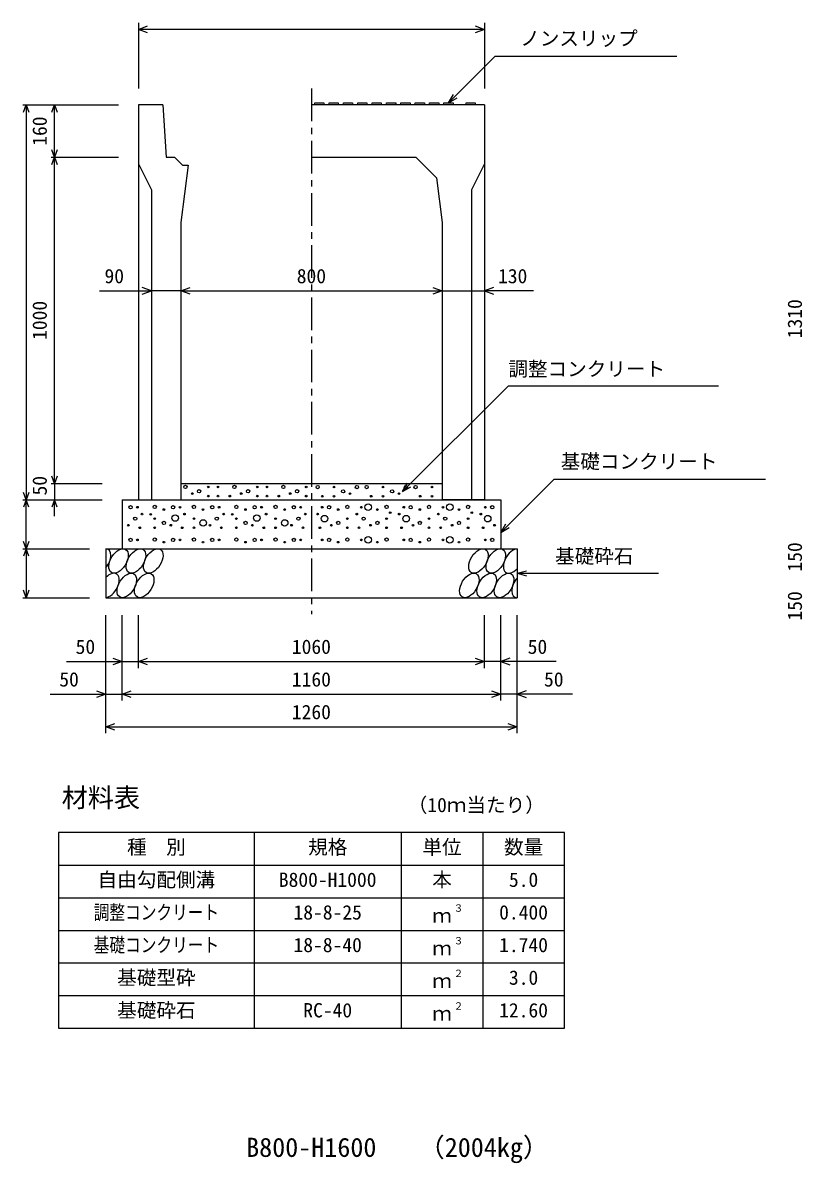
# Model space of a CAD drawing. Units: millimetres, scale not verified. Extents: x -16800 to 16800, y -5940 to 5940.
# Drawn here: x 11116 to 13503, y 32 to 3526 of the extents above; entities that cross this region are included whole.
import ezdxf
from ezdxf.enums import TextEntityAlignment as Align

# ---------------------------------------------------------------- set-up
doc = ezdxf.new("R2010")
doc.units = ezdxf.units.MM
doc.header["$LTSCALE"] = 20
doc.linetypes.add('CHAIN1', pattern=[8, 5, -1, 1, -1])
for name, color, linetype, lineweight in [('0-0_DIM', 7, 'Continuous', 25), ('0-2_HATCH', 6, 'Continuous', 25), ('0-3_HYO', 3, 'Continuous', 25), ('0-4_HYO2', 4, 'Continuous', 25), ('0-5_OUTLINE', 3, 'Continuous', 25), ('0-6_TXT', 7, 'Continuous', 25)]:
    doc.layers.add(name, color=color, linetype=linetype, lineweight=lineweight)
doc.styles.add('ＭＳ ゴシック', font='')
doc.styles.get('ＭＳ ゴシック').set_extended_font_data('MS Gothic')

msp = doc.modelspace()

# ---------------------------------------------------------------- linework, layer by layer
at = {"layer": '0-0_DIM'}
for p, q in [((11470, 3526.41), (11470, 3324.66)), ((12530, 3506.41), (11470, 3506.41)), ((12530, 3526.41), (12530, 3324.66)), ((12420, 3281.16), (12562.21, 3423.38)), ((13119.1, 3423.38), (12562.21, 3423.38)), ((12420, 3281.16), (12435, 3307.14)), ((12420, 3281.16), (12445.98, 3296.16)), ((11115.8, 3274.66), (11409.13, 3274.66)), ((11125.8, 3274.66), (11125.8, 2064.66)), ((11212.46, 3114.66), (11212.46, 3274.66)), ((11202.46, 3114.66), (11409.13, 3114.66)), ((11212.46, 2114.66), (11212.46, 3114.66)), ((11350.45, 2705.07), (11510, 2705.07)), ((11600, 2705.07), (11510, 2705.07)), ((11600, 2705.07), (12400, 2705.07)), ((12400, 2705.07), (12530, 2705.07)), ((12680.7, 2705.07), (12530, 2705.07)), ((11202.46, 2114.66), (11359.13, 2114.66)), ((11212.46, 2114.66), (11212.46, 2064.66)), ((12278.82, 2089.66), (12293.82, 2115.64)), ((12278.82, 2089.66), (12304.8, 2104.66)), ((12743.65, 2128.32), (12580, 1964.66)), ((12743.65, 2128.32), (13390.53, 2128.32)), ((11115.8, 2064.66), (11359.13, 2064.66)), ((11125.8, 1914.66), (11125.8, 2064.66)), ((11212.46, 2014.66), (11212.46, 2064.66)), ((12580, 1964.66), (12595, 1990.64)), ((12580, 1964.66), (12605.98, 1979.66)), ((11115.8, 1914.66), (11320, 1914.66)), ((11125.8, 1914.66), (11125.8, 1764.66)), ((12630, 1839.66), (12658.98, 1847.43)), ((12630, 1839.66), (13063.31, 1839.66)), ((12630, 1839.66), (12658.98, 1831.9)), ((11115.8, 1764.66), (11320, 1764.66)), ((11370, 1349.15), (11370, 1711.49)), ((11420, 1449.15), (11420, 1711.49)), ((11470, 1549.15), (11470, 1711.49)), ((12530, 1549.15), (12530, 1711.49)), ((12580, 1449.15), (12580, 1711.49)), ((12630, 1349.15), (12630, 1711.49)), ((11250, 1569.15), (11470, 1569.15)), ((11470, 1569.15), (12530, 1569.15)), ((12750, 1569.15), (12530, 1569.15)), ((11200, 1469.15), (11420, 1469.15)), ((11420, 1469.15), (12580, 1469.15)), ((12800, 1469.15), (12580, 1469.15)), ((11370, 1369.15), (12630, 1369.15))]:
    msp.add_line(p, q, dxfattribs=at)
at = {"layer": '0-0_DIM', "linetype": 'CHAIN1'}
msp.add_line((12000, 3324.66), (12000, 1714.66), dxfattribs=at)
at = {"layer": '0-0_DIM'}
for points in [[(11498.23, 3496.14), (11470.04, 3506.41), (11498.23, 3516.67)], [(12501.85, 3516.67), (12530.04, 3506.41), (12501.85, 3496.14)], [(11117.59, 3252.11), (11125.8, 3274.66), (11134.01, 3252.11)], [(11204.26, 3252.11), (11212.46, 3274.66), (11220.67, 3252.11)], [(11220.67, 3137.22), (11212.46, 3114.66), (11204.26, 3137.22)], [(11204.26, 3092.11), (11212.46, 3114.66), (11220.67, 3092.11)], [(11481.81, 2694.81), (11510, 2705.07), (11481.81, 2715.34)], [(11628.19, 2694.81), (11600, 2705.07), (11628.19, 2715.34)], [(12371.81, 2715.34), (12400, 2705.07), (12371.81, 2694.81)], [(12558.19, 2715.34), (12530, 2705.07), (12558.19, 2694.81)], [(12278.82, 2089.66), (12603.29, 2414.13), (13246.84, 2414.13)], [(11220.67, 2137.22), (11212.46, 2114.66), (11204.26, 2137.22)], [(11134.01, 2087.22), (11125.8, 2064.66), (11117.59, 2087.22)], [(11134.01, 2042.11), (11125.8, 2064.66), (11117.59, 2042.11)], [(11220.67, 2042.11), (11212.46, 2064.66), (11204.26, 2042.11)], [(11134.01, 1937.22), (11125.8, 1914.66), (11117.59, 1937.22)], [(11134.01, 1892.11), (11125.8, 1914.66), (11117.59, 1892.11)], [(11134.01, 1787.22), (11125.8, 1764.66), (11117.59, 1787.22)], [(11391.81, 1579.41), (11420, 1569.15), (11391.81, 1558.89)], [(11498.19, 1558.89), (11470, 1569.15), (11498.19, 1579.41)], [(12501.81, 1579.41), (12530, 1569.15), (12501.81, 1558.89)], [(12608.19, 1579.41), (12580, 1569.15), (12608.19, 1558.89)], [(11341.81, 1479.41), (11370, 1469.15), (11341.81, 1458.89)], [(11448.19, 1458.89), (11420, 1469.15), (11448.19, 1479.41)], [(12551.81, 1479.41), (12580, 1469.15), (12551.81, 1458.89)], [(12658.19, 1479.41), (12630, 1469.15), (12658.19, 1458.89)], [(11398.19, 1358.89), (11370, 1369.15), (11398.19, 1379.41)], [(12601.81, 1379.41), (12630, 1369.15), (12601.81, 1358.89)]]:
    msp.add_lwpolyline(points, dxfattribs=at)
at = {"layer": '0-2_HATCH'}
for points in [[(12009, 3274.66), (12010, 3281.16), (12038, 3281.16), (12039, 3274.66)], [(12053, 3274.66), (12054, 3281.16), (12082, 3281.16), (12083, 3274.66)], [(12097, 3274.66), (12098, 3281.16), (12126, 3281.16), (12127, 3274.66)], [(12141, 3274.66), (12142, 3281.16), (12170, 3281.16), (12171, 3274.66)], [(12185, 3274.66), (12186, 3281.16), (12214, 3281.16), (12215, 3274.66)], [(12229, 3274.66), (12230, 3281.16), (12258, 3281.16), (12259, 3274.66)], [(12273, 3274.66), (12274, 3281.16), (12302, 3281.16), (12303, 3274.66)], [(12317, 3274.66), (12318, 3281.16), (12346, 3281.16), (12347, 3274.66)], [(12361, 3274.66), (12362, 3281.16), (12390, 3281.16), (12391, 3274.66)], [(12405, 3274.66), (12406, 3281.16), (12434, 3281.16), (12435, 3274.66)], [(12472.5, 3274.66), (12473.5, 3281.16), (12501.5, 3281.16), (12502.5, 3274.66)]]:
    msp.add_lwpolyline(points, dxfattribs=at)
for centre, radius in [((11613.88, 2103.97), 5), ((11683.97, 2103.97), 2.5), ((11713.97, 2103.97), 2.5), ((11763.88, 2103.97), 5), ((11833.97, 2103.97), 2.5), ((11863.97, 2103.97), 2.5), ((11913.88, 2103.97), 5), ((11983.97, 2103.97), 2.5), ((12019.13, 2103.69), 5), ((12069.04, 2103.69), 2.5), ((12139.13, 2103.69), 5), ((12169.13, 2103.69), 5), ((12219.04, 2103.69), 2.5), ((12289.13, 2103.69), 5), ((12319.13, 2103.69), 5), ((12369.04, 2103.69), 2.5), ((11634.9, 2083.84), 2.5), ((11655.93, 2090.84), 5), ((11683.97, 2075.96), 2.5), ((11713.97, 2075.96), 2.5), ((11749.86, 2075.96), 2.5), ((11784.9, 2083.84), 2.5), ((11805.93, 2090.84), 5), ((11833.97, 2075.96), 2.5), ((11863.97, 2075.96), 2.5), ((11899.86, 2075.96), 2.5), ((11934.9, 2083.84), 2.5), ((11955.93, 2090.84), 5), ((11983.97, 2075.96), 2.5), ((12033.15, 2075.68), 2.5), ((12069.04, 2075.68), 2.5), ((12097.08, 2090.56), 5), ((12118.11, 2083.56), 2.5), ((12183.15, 2075.68), 2.5), ((12219.04, 2075.68), 2.5), ((12247.08, 2090.56), 5), ((12268.11, 2083.56), 2.5), ((12333.15, 2075.68), 2.5), ((12369.04, 2075.68), 2.5), ((11446.04, 2041.84), 5), ((11467.07, 2041.84), 2.5), ((11519.97, 2042.72), 5), ((11548.01, 2034.84), 2.5), ((11576.04, 2041.84), 5), ((11597.07, 2041.84), 2.5), ((11639.97, 2042.72), 5), ((11668.01, 2034.84), 2.5), ((11696.04, 2041.84), 5), ((11717.07, 2041.84), 2.5), ((11769.97, 2042.72), 5), ((11798.01, 2034.84), 2.5), ((11826.04, 2041.84), 5), ((11847.07, 2041.84), 2.5), ((11889.97, 2042.72), 5), ((11918.01, 2034.84), 2.5), ((11946.04, 2041.84), 5), ((11967.07, 2041.84), 2.5), ((12032.93, 2041.84), 2.5), ((12053.96, 2041.84), 5), ((12081.99, 2034.84), 2.5), ((12110.03, 2042.72), 5), ((12152.93, 2041.84), 2.5), ((12173.96, 2041.84), 10), ((12201.99, 2034.84), 2.5), ((12230.03, 2042.72), 5), ((12241.37, 2025.15), 2.5), ((12282.93, 2041.84), 2.5), ((12303.96, 2041.84), 5), ((12331.99, 2034.84), 2.5), ((12360.03, 2042.72), 5), ((12402.93, 2041.84), 2.5), ((12423.96, 2041.84), 10), ((12451.99, 2034.84), 2.5), ((12480.03, 2042.72), 5), ((12491.37, 2025.15), 2.5), ((12532.93, 2041.84), 2.5), ((12553.96, 2041.84), 5), ((11460.06, 2006.82), 5), ((11481.09, 2020.83), 2.5), ((11507.55, 2019.92), 2.5), ((11519.97, 2006.82), 2.5), ((11548.01, 1993.69), 5), ((11582.58, 2008.83), 10), ((11611.09, 2020.83), 2.5), ((11639.97, 2006.82), 2.5), ((11668.01, 1993.69), 10), ((11710.06, 2006.82), 5), ((11731.09, 2020.83), 2.5), ((11757.55, 2019.92), 2.5), ((11769.97, 2006.82), 2.5), ((11798.01, 1993.69), 5), ((11832.58, 2008.83), 10), ((11861.09, 2020.83), 2.5), ((11889.97, 2006.82), 2.5), ((11918.01, 1993.69), 10), ((11960.06, 2006.82), 5), ((11981.09, 2020.83), 2.5), ((12018.91, 2020.83), 2.5), ((12039.94, 2006.82), 10), ((12081.99, 1993.69), 5), ((12110.03, 2006.82), 2.5), ((12138.91, 2020.83), 2.5), ((12159.94, 2006.82), 5), ((12201.99, 1993.69), 5), ((12230.03, 2006.82), 2.5), ((12268.91, 2020.83), 2.5), ((12289.94, 2006.82), 10), ((12331.99, 1993.69), 5), ((12360.03, 2006.82), 2.5), ((12388.91, 2020.83), 2.5), ((12409.94, 2006.82), 5), ((12451.99, 1993.69), 5), ((12480.03, 2006.82), 2.5), ((12518.91, 2020.83), 2.5), ((12539.94, 2006.82), 10), ((11439.03, 1986.69), 2.5), ((11474.08, 1978.81), 2.5), ((11519.97, 1978.81), 2.5), ((11569.03, 1986.69), 2.5), ((11604.08, 1978.81), 2.5), ((11639.97, 1978.81), 2.5), ((11689.03, 1986.69), 2.5), ((11724.08, 1978.81), 2.5), ((11769.97, 1978.81), 2.5), ((11819.03, 1986.69), 2.5), ((11854.08, 1978.81), 2.5), ((11889.97, 1978.81), 2.5), ((11939.03, 1986.69), 2.5), ((11974.08, 1978.81), 2.5), ((12025.92, 1978.81), 2.5), ((12060.97, 1986.69), 2.5), ((12110.03, 1978.81), 2.5), ((12145.92, 1978.81), 2.5), ((12180.97, 1986.69), 2.5), ((12230.03, 1978.81), 2.5), ((12275.92, 1978.81), 2.5), ((12310.97, 1986.69), 2.5), ((12360.03, 1978.81), 2.5), ((12395.92, 1978.81), 2.5), ((12430.97, 1986.69), 2.5), ((12480.03, 1978.81), 2.5), ((12525.92, 1978.81), 2.5), ((12560.97, 1986.69), 2.5), ((11446.04, 1941.84), 5), ((11467.07, 1941.84), 2.5), ((11519.97, 1942.72), 5), ((11548.01, 1934.84), 2.5), ((11576.04, 1941.84), 5), ((11597.07, 1941.84), 2.5), ((11639.97, 1942.72), 5), ((11668.01, 1934.84), 2.5), ((11696.04, 1941.84), 5), ((11717.07, 1941.84), 2.5), ((11769.97, 1942.72), 5), ((11798.01, 1934.84), 2.5), ((11826.04, 1941.84), 5), ((11847.07, 1941.84), 2.5), ((11889.97, 1942.72), 5), ((11918.01, 1934.84), 2.5), ((11946.04, 1941.84), 5), ((11967.07, 1941.84), 2.5), ((12032.93, 1941.84), 2.5), ((12053.96, 1941.84), 5), ((12081.99, 1934.84), 2.5), ((12110.03, 1942.72), 5), ((12152.93, 1941.84), 2.5), ((12173.96, 1941.84), 10), ((12201.99, 1934.84), 2.5), ((12230.03, 1942.72), 5), ((12282.93, 1941.84), 2.5), ((12303.96, 1941.84), 5), ((12331.99, 1934.84), 2.5), ((12360.03, 1942.72), 5), ((12402.93, 1941.84), 2.5), ((12423.96, 1941.84), 10), ((12451.99, 1934.84), 2.5), ((12480.03, 1942.72), 5), ((12532.93, 1941.84), 2.5), ((12553.96, 1941.84), 5)]:
    msp.add_circle(centre, radius, dxfattribs=at)
for centre, start_param, end_param in [((11355.84, 1877.14), 4.4524467, 6.6076907), ((12617.93, 1877.14), 0.4022642, 4.3746879), ((11381.16, 1802.15), 3.5766262, 7.4835112), ((12643.25, 1802.15), 1.2768793, 3.5000728)]:
    msp.add_ellipse(centre, major_axis=(21.81, 35.31), ratio=0.5792, start_param=start_param, end_param=end_param, dxfattribs=at)
for centre in [(11409.05, 1877.14), (11462.26, 1877.14), (11515.47, 1877.14), (12511.51, 1877.14), (12564.72, 1877.14), (11434.37, 1802.15), (11487.58, 1802.15), (12483.63, 1802.15), (12536.84, 1802.15), (12590.04, 1802.15)]:
    msp.add_ellipse(centre, major_axis=(21.81, 35.31), ratio=0.5792, dxfattribs=at)
at = {"layer": '0-3_HYO'}
for p, q in [((11825, 1045.2), (11825, 445.2)), ((12275, 1045.2), (12275, 445.2)), ((12525, 1045.2), (12525, 445.2)), ((11225, 945.2), (12775, 945.2))]:
    msp.add_line(p, q, dxfattribs=at)
msp.add_lwpolyline([(11225, 445.2), (12775, 445.2), (12775, 1045.2), (11225, 1045.2)], close=True, dxfattribs=at)
at = {"layer": '0-4_HYO2'}
for p, q in [((11225, 845.2), (12775, 845.2)), ((11225, 745.2), (12775, 745.2)), ((11225, 645.2), (12775, 645.2)), ((11225, 545.2), (12775, 545.2))]:
    msp.add_line(p, q, dxfattribs=at)
at = {"layer": '0-5_OUTLINE'}
for p, q in [((11545, 3274.66), (11470, 3274.66)), ((11470, 3274.66), (11470, 2064.66)), ((11545, 3274.66), (11555, 3114.69)), ((12530, 3274.66), (12000, 3274.66)), ((12530, 3274.66), (12530, 2064.66)), ((11555, 3114.69), (11580, 3114.69)), ((11580, 3114.69), (11605, 3089.69)), ((12000, 3114.66), (12320, 3114.66)), ((12382.86, 3051.81), (12320, 3114.66)), ((11470, 3094.66), (11510, 3014.66)), ((11621.88, 3089.69), (11600, 2914.66)), ((11605, 3089.69), (11621.88, 3089.69)), ((12530, 3094.66), (12490, 3014.66)), ((12382.86, 3051.81), (12400, 2914.66)), ((11510, 3014.66), (11510, 2064.66)), ((12490, 3014.66), (12490, 2064.66)), ((11600, 2914.66), (11600, 2064.66)), ((12400, 2914.66), (12400, 2064.66)), ((11600, 2114.66), (12400, 2114.66)), ((11420, 2064.66), (12580, 2064.66)), ((11420, 2064.66), (11420, 1914.66)), ((11470, 2064.66), (11600, 2064.66)), ((12530, 2064.66), (12400, 2064.66)), ((12580, 2064.66), (12580, 1914.66)), ((11370, 1914.66), (12630, 1914.66)), ((11370, 1914.66), (11370, 1764.66)), ((12630, 1914.66), (12630, 1764.66)), ((11370, 1764.66), (12630, 1764.66))]:
    msp.add_line(p, q, dxfattribs=at)

# ---------------------------------------------------------------- texts
at = {"layer": '0-0_DIM', "style": 'ＭＳ ゴシック'}
for s, p in [('ノンスリップ', (12639.52, 3443.55)), ('90', (11366.03, 2715.07)), ('800', (11955, 2715.07)), ('130', (12571.58, 2715.07)), ('調整コンクリート', (12603.29, 2430.55)), ('基礎コンクリート', (12763.65, 2147.05)), ('基礎砕石', (12746.32, 1856.83)), ('50', (11277.56, 1579.15)), ('1060', (11940, 1579.15)), ('50', (12662.44, 1579.15)), ('50', (11227.56, 1479.15)), ('1160', (11940, 1479.15)), ('50', (12712.44, 1479.15)), ('1260', (11940, 1379.15))]:
    msp.add_text(s, height=43.99, dxfattribs=at).set_placement(p, align=Align.BOTTOM_LEFT)
for s, p in [('160', (11202.46, 3149.66)), ('1000', (11202.46, 2554.66)), ('1310', (13515.8, 2559.66)), ('50', (11202.46, 2077.99)), ('150', (13515.8, 1844.66)), ('150', (13515.8, 1694.66))]:
    msp.add_text(s, height=43.99, rotation=90, dxfattribs=at).set_placement(p, align=Align.BOTTOM_LEFT)
at = {"layer": '0-6_TXT', "style": 'ＭＳ ゴシック'}
for s, height, p in [('材料表', 58.65, (11235, 1105.2)), ('（10ｍ当たり）', 43.99, (12295, 1094.2)), ('種\u3000別', 43.99, (11435, 965.2)), ('規格', 43.99, (11990, 965.2)), ('単位', 43.99, (12340, 965.2)), ('数量', 43.99, (12590, 965.2)), ('自由勾配側溝', 43.99, (11345, 865.2)), ('B800-H1000', 43.99, (11900, 865.2)), ('本', 43.99, (12370, 865.2)), ('5.0', 43.99, (12605, 865.2)), ('18-8-25', 43.99, (11945, 765.2)), ('３', 21.99, (12435.54, 795.57)), ('0.400', 43.99, (12575, 765.2)), ('ｍ', 43.99, (12370, 755.2)), ('18-8-40', 43.99, (11945, 665.2)), ('ｍ', 43.99, (12370, 655.2)), ('３', 21.99, (12435.54, 695.57)), ('1.740', 43.99, (12575, 665.2)), ('基礎型砕', 43.99, (11405, 565.2)), ('ｍ', 43.99, (12370, 555.2)), ('２', 21.99, (12435.54, 595.57)), ('3.0', 43.99, (12605, 565.2)), ('基礎砕石', 43.99, (11405, 465.2)), ('２', 21.99, (12435.54, 495.57)), ('RC-40', 43.99, (11975, 465.2)), ('ｍ', 43.99, (12370, 455.2)), ('12.60', 43.99, (12575, 465.2)), ('B800-H1600', 58.65, (11800, 33.34)), ('（2004kg）', 58.65, (12328.37, 33.34))]:
    msp.add_text(s, height=height, dxfattribs=at).set_placement(p, align=Align.BOTTOM_LEFT)
at = {"layer": '0-6_TXT', "style": 'ＭＳ ゴシック', "width": 0.8}
for s, p in [('調整コンクリート', (11333, 765.2)), ('基礎コンクリート', (11333, 665.2))]:
    msp.add_text(s, height=43.99, dxfattribs=at).set_placement(p, align=Align.BOTTOM_LEFT)

doc.saveas('drawing.dxf')
